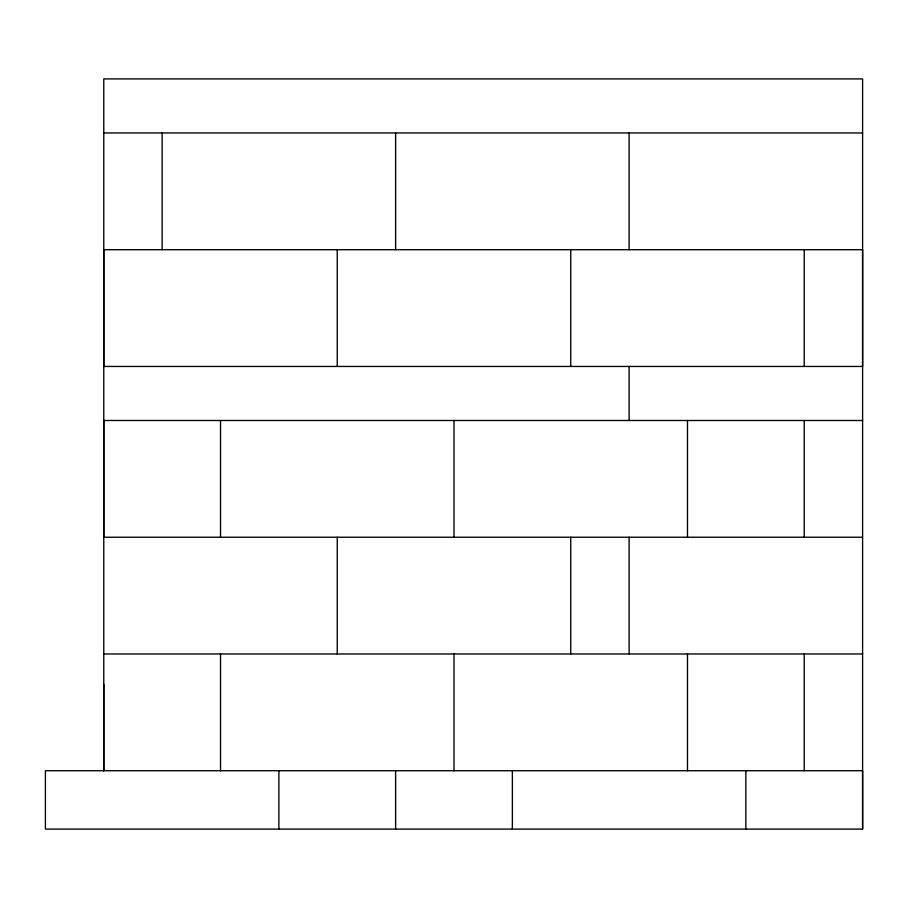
<?xml version="1.0" encoding="UTF-8"?>
<svg xmlns="http://www.w3.org/2000/svg" width="908" height="908" viewBox="0 0 908 908"><rect width="100%" height="100%" fill="white"/><g stroke="black" fill="none" stroke-linecap="round" stroke-linejoin="round"><path stroke-width="1.36" d="M103.773 684.246L103.773 770.722L103.773 78.905L862.6 78.905L862.6 829.095L45.4 829.095L45.4 770.722L862.6 770.722L862.6 829.095M103.773 132.954L862.6 132.954M862.6 420.495L103.773 420.495L103.773 537.23L862.6 537.23M103.773 653.976L862.6 653.976M804.227 249.7L804.227 366.446M804.227 420.495L804.227 537.23M804.227 653.976L804.227 770.722M745.854 770.722L745.854 829.095M687.481 420.495L687.481 537.23M687.481 653.976L687.481 770.722M629.119 132.954L629.119 249.7M629.119 366.446L629.119 420.495M629.119 537.23L629.119 653.976M570.746 249.7L570.746 366.446M570.746 537.23L570.746 653.976M512.373 770.722L512.373 829.095M454 420.495L454 537.23M454 653.976L454 770.722M395.627 132.954L395.627 249.7M395.627 770.722L395.627 829.095M337.254 249.7L337.254 366.446M337.254 537.23L337.254 653.976M278.881 770.722L278.881 829.095M220.519 420.495L220.519 537.23M220.519 653.976L220.519 770.722M162.146 132.954L162.146 249.7M103.773 249.7L103.773 366.446L862.6 366.446L862.6 249.7L103.773 249.7"/></g></svg>
